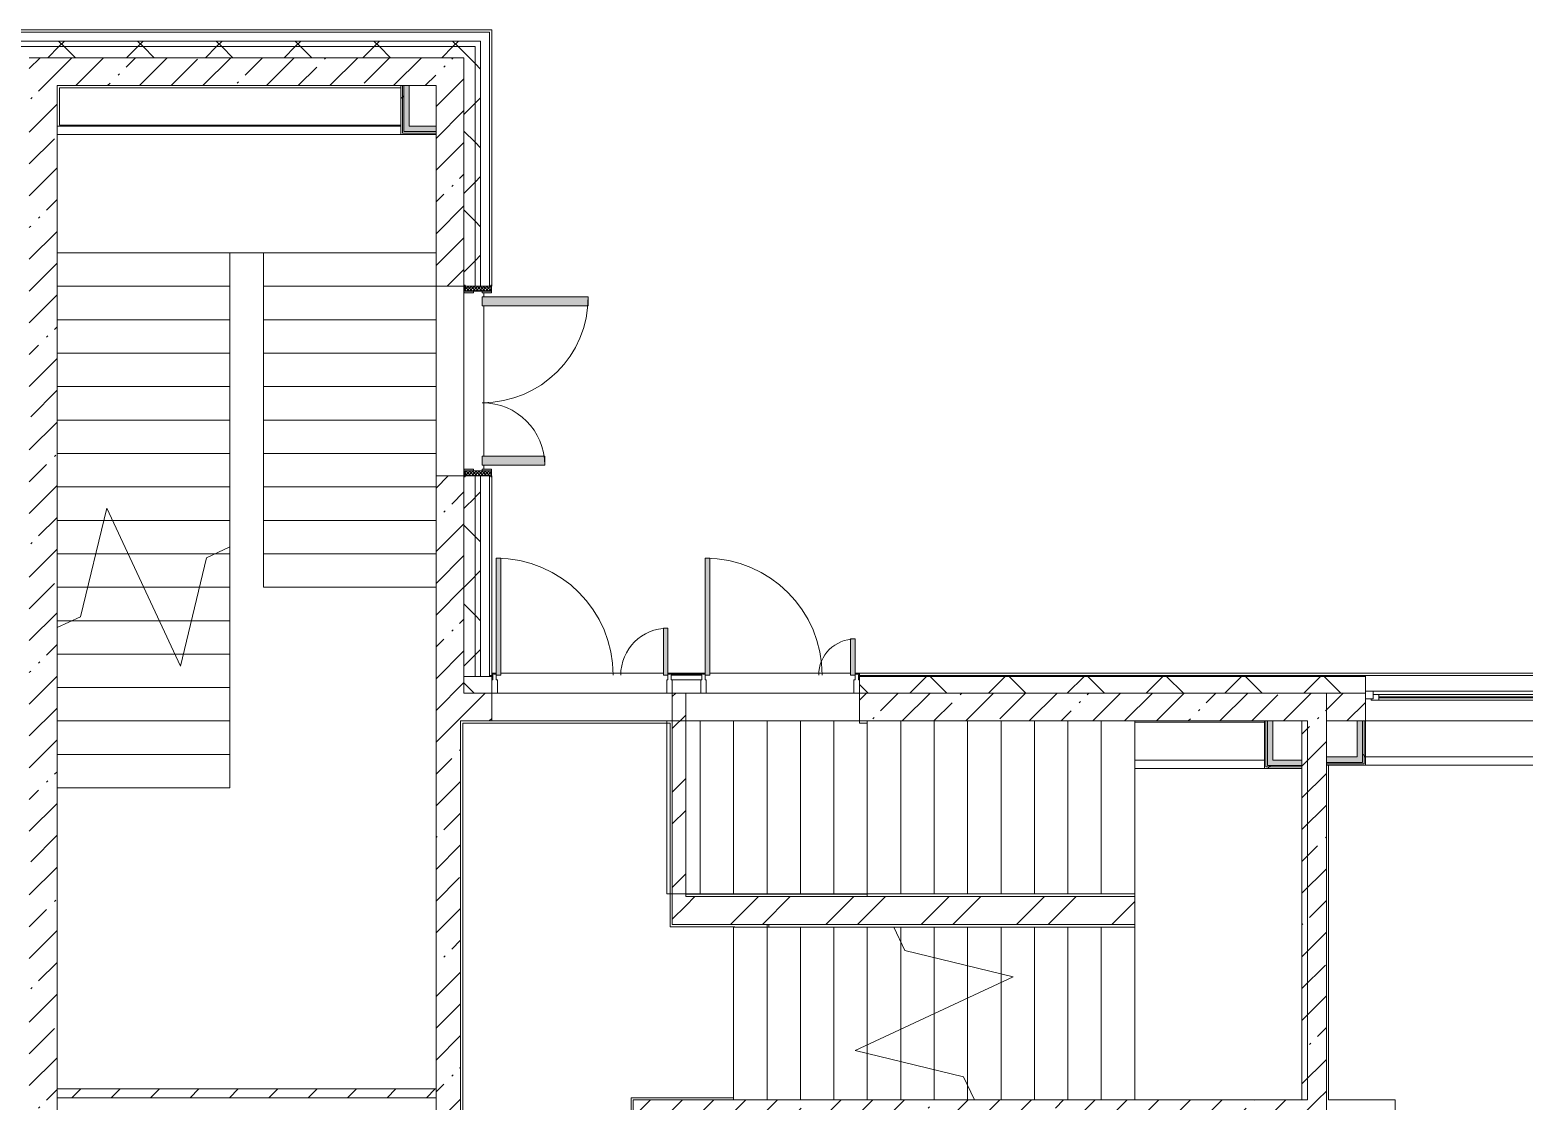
# Model space of a CAD drawing. Header units: millimetres. Extents: x 1311 to 195818, y -8553 to 29000.
# Drawn here: x 157973 to 171382, y 17740 to 27350 of the extents above; entities that cross this region are included whole.
import ezdxf

# ---------------------------------------------------------------- set-up
doc = ezdxf.new("R2010")
doc.units = ezdxf.units.MM
doc.linetypes.add('200_ШТРИХ__ш1_п0_6_', pattern=[800, 500, -300])
for name, color, linetype, lineweight in [('A-DETL-MBND-1', 7, '200_ШТРИХ__ш1_п0_6_', 9), ('A-GLAZ-2', 7, 'Continuous', 5), ('A-GLAZ-CWMG-2', 7, 'Continuous', 5), ('A-WALL', 7, 'Continuous', 9), ('A-WALL-3', 7, 'Continuous', 5), ('I-WALL-4', 7, 'Continuous', 5), ('S-STRS-4', 7, 'Continuous', 5), ('S-STRS-MBND-2', 7, 'Continuous', 5)]:
    doc.layers.add(name, color=color, linetype=linetype, lineweight=lineweight)
for name, color, linetype, lineweight, true_color in [('A-DOOR-1', 7, 'Continuous', 5, 0xaaaaaa), ('A-DOOR-2', 7, 'Continuous', 5, 0xe2e2e2), ('A-DOOR-FRAM-2', 7, 'Continuous', 5, 0xaaaaaa), ('A-FLOR-1', 7, 'Continuous', 5, 0xaaaaaa), ('I-WALL-2', 7, 'Continuous', 5, 0xe7e7e7), ('I-WALL-3', 7, 'Continuous', 9, 0xe7e7e7)]:
    doc.layers.add(name, color=color, linetype=linetype, lineweight=lineweight, true_color=true_color)
pattern_1 = [(45, (68808.4, 0), (-285.1231, 285.1231), []), (45, (69093.5, 0), (-285.1231, 285.1231), [504.031, -100.806, 16.764, -84.042])]
pattern_2 = [(45, (68808.4, 0), (-353.5534, 353.5534), []), (135, (68808.4, 0), (-353.5534, -353.5534), [])]
pattern_3 = [(45, (68808.4, 0), (-427.6843, 427.6843), []), (45, (69093.5, 0), (-427.6843, 427.6843), [])]
pattern_4 = [(45, (68808.4, 0), (-530.33, 530.33), []), (135, (68808.4, 0), (-530.33, -530.33), [])]

# ---------------------------------------------------------------- blocks, each defined once
blk = doc.blocks.new('110_Дверь_СКБ_2Ст_Внутренняя - ДН-4д_ ДОО_Дв_1450x2100h_Лестничная клетка-23615437-1_11_1_птичка')
at = {"layer": 'A-DOOR-1'}
h = blk.add_hatch(dxfattribs=at)
h.set_pattern_fill('FP_132', color=256, style=0, pattern_type=2)
h.set_pattern_definition([(135, (1471.41, 189.685), (-14.14214, -14.14214), []), (225, (1471.41, 189.685), (14.14214, -14.14214), [])])
h.paths.add_polyline_path([(862.5, 25), (862.5, 115), (817.5, 115), (817.5, -115), (862.5, -115), (862.5, -15)])
at = {"layer": 'A-DOOR-2'}
for points in [[(-662.5, 698.5), (-662.5, 990), (-742.5, 990), (-742.5, 40), (-662.5, 40), (-662.5, 105)], [(767.5, 105), (767.5, 600), (687.5, 600), (687.5, 40), (767.5, 40), (767.5, 55)]]:
    blk.add_hatch(color=256, dxfattribs=at).paths.add_polyline_path(points)
h = blk.add_hatch(color=256, dxfattribs=at)
h.paths.add_polyline_path([(872.5, 115), (872.5, 123), (802.5, 123), (802.5, 40), (817.5, 40), (817.5, 115), (862.5, 115)])
h.paths.add_polyline_path([(-777.5, 55), (-777.5, 123), (-847.5, 123), (-847.5, 115), (-792.5, 115), (-792.5, 40), (-777.5, 40)])
h = blk.add_hatch(color=256, dxfattribs=at)
h.paths.add_polyline_path([(872.5, -115), (817.5, -115), (817.5, -40), (802.5, -40), (802.5, -123), (872.5, -123)])
h.paths.add_polyline_path([(-777.5, -40), (-792.5, -40), (-792.5, -115), (-847.5, -115), (-847.5, -123), (-777.5, -123), (-777.5, -83.5)])
at = {"layer": 'A-DOOR-FRAM-2'}
h = blk.add_hatch(dxfattribs=at)
h.set_pattern_fill('FP_133', color=256, style=0, pattern_type=2)
h.set_pattern_definition([(45, (-651.384, 189.685), (-14.1421, 14.1421), []), (135, (-651.384, 189.685), (-14.1421, -14.1421), [])])
h.paths.add_polyline_path([(-792.5, -115), (-792.5, 115), (-837.5, 115), (-837.5, -115)])
at = {"layer": 'A-DOOR-1'}
for p, q in [((-742.5, 990), (-742.5, 40)), ((-662.5, 990), (-742.5, 990)), ((-662.5, 40), (-662.5, 990)), ((767.5, 600), (687.5, 600)), ((687.5, 600), (687.5, 40)), ((767.5, 40), (767.5, 600)), ((-777.5, 123), (-847.5, 123)), ((-847.5, 123), (-847.5, 115)), ((-847.5, 115), (-792.5, 115)), ((-792.5, 115), (-792.5, 40)), ((-792.5, 40), (-777.5, 40)), ((-777.5, 40), (-777.5, 123)), ((-742.5, 40), (-662.5, 40)), ((687.5, 40), (767.5, 40)), ((872.5, 123), (802.5, 123)), ((802.5, 123), (802.5, 40)), ((802.5, 40), (817.5, 40)), ((817.5, 40), (817.5, 115)), ((817.5, 115), (872.5, 115)), ((872.5, 115), (872.5, 123)), ((-847.5, -115), (-847.5, -123)), ((-792.5, -115), (-847.5, -115)), ((-847.5, -123), (-777.5, -123)), ((-777.5, -40), (-792.5, -40)), ((-792.5, -40), (-792.5, -115)), ((-777.5, -123), (-777.5, -40)), ((817.5, -40), (802.5, -40)), ((802.5, -40), (802.5, -123)), ((802.5, -123), (872.5, -123)), ((817.5, -115), (817.5, -40)), ((872.5, -115), (817.5, -115)), ((872.5, -123), (872.5, -115))]:
    blk.add_line(p, q, dxfattribs=at)
for centre, radius, start, end in [((-742.5, 40), 950, 0, 90), ((767.5, 40), 560, 90, 180)]:
    blk.add_arc(centre, radius, start, end, dxfattribs=at)
at = {"layer": 'A-DOOR-FRAM-2'}
for p, q in [((-792.5, 115), (-837.5, 115)), ((-837.5, 115), (-837.5, -115)), ((-792.5, -115), (-792.5, 115)), ((862.5, 115), (817.5, 115)), ((817.5, 115), (817.5, -115)), ((862.5, -115), (862.5, 115)), ((-837.5, -115), (-792.5, -115)), ((817.5, -115), (862.5, -115))]:
    blk.add_line(p, q, dxfattribs=at)
blk = doc.blocks.new('120_Окно_СКБ_2Ст_Фрамуга сверху - 120_Окно_СКБ_2Ст_2300х2500_h_ ДОО-23103760-1_11_1_птичка')
at = {"layer": 'A-GLAZ-2'}
for p, q in [((-1150, -127), (-1150, -57)), ((-1150, -57), (-1080, -57)), ((1150, -57), (-1150, -57)), ((-1080, -127), (-1150, -127)), ((-1150, -127), (-1100, -127)), ((-1080, -127), (-1100, -127)), ((-1100, -127), (-1100, -137)), ((-1080, -57), (-1080, -127)), ((-1080, -57), (1080, -57)), ((520, -87), (-1080, -87)), ((-1080, -87), (-1080, -127)), ((-1030, -137), (-1030, -87)), ((-1030, -107), (470, -107)), ((470, -117), (-1030, -117)), ((470, -137), (470, -87)), ((520, -127), (520, -57)), ((520, -57), (590, -57)), ((520, -127), (520, -87)), ((590, -127), (520, -127)), ((540, -127), (520, -127)), ((540, -127), (570, -127)), ((540, -127), (570, -127)), ((540, -137), (540, -127)), ((590, -127), (570, -127)), ((570, -127), (570, -137)), ((590, -57), (590, -127)), ((1080, -87), (590, -87)), ((590, -87), (590, -127)), ((640, -137), (640, -87)), ((640, -107), (1030, -107)), ((1030, -117), (640, -117)), ((1030, -137), (1030, -87)), ((1080, -127), (1080, -57)), ((1080, -57), (1150, -57)), ((1080, -127), (1080, -87)), ((1150, -127), (1080, -127)), ((1100, -127), (1080, -127)), ((1100, -127), (1150, -127)), ((1100, -137), (1100, -127)), ((1150, -57), (1150, -127)), ((-1100, -137), (540, -137)), ((540, -137), (-1100, -137)), ((570, -137), (1100, -137)), ((1100, -137), (570, -137))]:
    blk.add_line(p, q, dxfattribs=at)
blk = doc.blocks.new('DRS_ДПУ_распашная__2Ст_Прямоугольная1 - ВН-4_ Нр_ДО_1500х2200 глухая-26741401-1_11_1_птичка')
at = {"layer": 'A-DOOR-2'}
for points in [[(-770, 0), (-730, 0), (-730, 1050), (-770, 1050), (-770, 20)], [(770, 0), (770, 423), (730, 423), (730, 0)]]:
    blk.add_hatch(color=256, dxfattribs=at).paths.add_polyline_path(points)
at = {"layer": 'A-DOOR-1'}
for p, q in [((-770, 1050), (-770, 0)), ((-730, 1050), (-770, 1050)), ((-730, 0), (-730, 1050)), ((770, 423), (730, 423)), ((730, 423), (730, 0)), ((770, 0), (770, 423)), ((-770, 0), (-730, 0)), ((730, 0), (770, 0))]:
    blk.add_line(p, q, dxfattribs=at)
for centre, radius, start, end in [((-770, 0), 1050, 360, 90), ((770, 0), 423, 90, 180)]:
    blk.add_arc(centre, radius, start, end, dxfattribs=at)
blk = doc.blocks.new('Прямоугольный импост - Импост структурный с накладкой - 170мм-22855209-1_11_1_птичка')
at = {"layer": 'A-GLAZ-CWMG-2'}
for p, q in [((-50, 40), (-50, 160)), ((-50, 160), (0, 160)), ((0, 160), (0, 40)), ((-40, 40), (-50, 40)), ((-40, 0), (-40, 40)), ((-10, 40), (-10, 0)), ((0, 40), (-10, 40)), ((-10, 0), (0, 0)), ((0, 0), (0, -10)), ((0, -10), (-40, -10))]:
    blk.add_line(p, q, dxfattribs=at)
blk = doc.blocks.new('PNS_Панель прямоугольная - Нр_Металл - 40мм-23713233-1_11_1_птичка')
at = {"layer": 'A-GLAZ-2'}
for p, q in [((-137.5, 0), (137.5, 0)), ((137.5, 0), (-137.5, 0)), ((-127.5, -40), (127.5, -40))]:
    blk.add_line(p, q, dxfattribs=at)
blk = doc.blocks.new('Прямоугольный импост - Импост структурный с накладкой - 170мм-22855551-1_11_1_птичка')
at = {"layer": 'A-DETL-MBND-1'}
for p, q in [((94930, 21560), (94930, 21570)), ((95185, 21570), (94930, 21570)), ((95185, 21570), (95185, 21560))]:
    blk.add_line(p, q, dxfattribs=at)
blk = doc.blocks.new('Прямоугольный импост - Импост структурный с накладкой - 170мм-22855665-1_11_1_птичка')
at = {"layer": 'A-GLAZ-CWMG-2'}
for p, q in [((-25, 40), (-25, 160)), ((-25, 160), (25, 160)), ((25, 160), (25, 40)), ((-15, 40), (-25, 40)), ((-25, -10), (-25, 0)), ((-25, 0), (-15, 0)), ((-15, 0), (-15, 40)), ((15, 40), (15, 0)), ((25, 40), (15, 40)), ((15, -10), (-25, -10))]:
    blk.add_line(p, q, dxfattribs=at)
blk = doc.blocks.new('Прямоугольный импост - Импост структурный с накладкой - 170мм-V167-1_11_1_птичка')
at = {"layer": 'A-GLAZ-CWMG-2'}
for p, q in [((-25, 40), (-25, 160)), ((-25, 160), (25, 160)), ((25, 160), (25, 40)), ((-15, 40), (-25, 40)), ((-15, 0), (-15, 40)), ((15, 40), (15, 0)), ((25, 40), (15, 40)), ((15, 0), (25, 0)), ((25, 0), (25, -10)), ((25, -10), (-15, -10))]:
    blk.add_line(p, q, dxfattribs=at)
blk = doc.blocks.new('Прямоугольный импост - Импост структурный с накладкой - 170мм-22855280-1_11_1_птичка')
at = {"layer": 'A-GLAZ-CWMG-2'}
for p, q in [((0, 160), (-50, 160)), ((-50, 160), (-50, 40)), ((0, 40), (0, 160)), ((-50, 40), (-40, 40)), ((-40, 40), (-40, 0)), ((-10, 0), (-10, 40)), ((-10, 40), (0, 40)), ((0, 0), (-10, 0)), ((0, -10), (0, 0)), ((-40, -10), (0, -10))]:
    blk.add_line(p, q, dxfattribs=at)
blk = doc.blocks.new('DRS_ДПУ_распашная__2Ст_Прямоугольная1 - ВН-4_ Нр_ДО_1500х2200 глухая-26857260-1_11_1_птичка')
at = {"layer": 'A-DOOR-2'}
for points in [[(-672, 0), (-632, 0), (-632, 1050), (-672, 1050), (-672, 20)], [(632, 0), (672, 0), (672, 326), (632, 326), (632, 20)]]:
    blk.add_hatch(color=256, dxfattribs=at).paths.add_polyline_path(points)
at = {"layer": 'A-DOOR-1'}
for p, q in [((-672, 1050), (-672, 0)), ((-632, 1050), (-672, 1050)), ((-632, 0), (-632, 1050)), ((672, 326), (632, 326)), ((632, 326), (632, 0)), ((672, 0), (672, 326)), ((-672, 0), (-632, 0)), ((632, 0), (672, 0))]:
    blk.add_line(p, q, dxfattribs=at)
for centre, radius, start, end in [((-672, 0), 1050, 360, 90), ((672, 0), 326, 90, 180)]:
    blk.add_arc(centre, radius, start, end, dxfattribs=at)
blk = doc.blocks.new('Зашивка приборов отопления - Зашивка приборов отопления-33267402-1_11_1_птичка')
at = {"layer": 'A-WALL-3'}
for p, q in [((103450, 21150), (101150, 21150)), ((105550, 21150), (104650, 21150)), ((107750, 21150), (106850, 21150)), ((101150, 20829), (108150, 20829)), ((108150, 20829), (101150, 20829)), ((101150, 20754), (108150, 20754))]:
    blk.add_line(p, q, dxfattribs=at)
blk = doc.blocks.new('Зашивка приборов отопления4 - Зашивка приборов отопления-33272095-1_11_1_птичка')
at = {"layer": 'A-WALL-3'}
for p, q in [((121445, 18487.5), (124530, 18487.5)), ((124530, 18487.5), (121445, 18487.5)), ((121445, 18412.5), (124530, 18412.5))]:
    blk.add_line(p, q, dxfattribs=at)
blk = doc.blocks.new('Зашивка приборов отопления32 - Зашивка приборов отопления-33323791-1_11_1_птичка')
at = {"layer": 'A-WALL-3'}
for p, q in [((126595, 120), (125430, 120)), ((126595, 45), (125430, 45)), ((125430, 45), (126595, 45)), ((126595, 45), (126595, 120)), ((126595, -295), (126595, 45)), ((125430, -295), (126595, -295))]:
    blk.add_line(p, q, dxfattribs=at)

msp = doc.modelspace()

# ---------------------------------------------------------------- hatches: boundary and pattern name
at = {"layer": 'A-WALL-3'}
h = msp.add_hatch(dxfattribs=at)
h.set_pattern_fill('FP_120', color=256, style=0, pattern_type=2)
h.set_pattern_definition(pattern_2)
h.paths.add_polyline_path([(159701.7, 27200), (162018.4, 27200), (162018.4, 27250), (157818.4, 27250), (157818.4, 27200), (158978.7, 27200)])
h = msp.add_hatch(dxfattribs=at)
h.set_pattern_fill('FP_120', color=256, style=0, pattern_type=2)
h.set_pattern_definition(pattern_2)
h.paths.add_polyline_path([(158978.7, 27100), (161968.4, 27100), (161968.4, 27200), (157818.4, 27200), (157818.4, 27100), (158238.1, 27100)])
h = msp.add_hatch(dxfattribs=at)
h.set_pattern_fill('FP_120', color=256, style=0, pattern_type=2)
h.set_pattern_definition(pattern_2)
h.paths.add_polyline_path([(161868.4, 21550), (161968.4, 21550), (161968.4, 23350), (161878.4, 23350), (161878.4, 23340), (161870.4, 23340), (161868.4, 21553)])
h.paths.add_polyline_path([(161968.4, 25050), (161968.4, 27100), (161868.4, 27100), (161870.4, 25060), (161878.4, 25060), (161878.4, 25050), (161908.7, 25050)])
h = msp.add_hatch(dxfattribs=at)
h.set_pattern_fill('FP_120', color=256, style=0, pattern_type=2)
h.set_pattern_definition(pattern_2)
h.paths.add_polyline_path([(161977.6, 21550), (162018.4, 21550), (162018.4, 23350), (161968.4, 23350), (161973, 21550)])
h.paths.add_polyline_path([(161978.4, 25050), (162018.4, 25050), (162018.4, 27200), (161968.4, 27200), (161968.4, 25050)])
h = msp.add_hatch(dxfattribs=at)
h.set_pattern_fill('FP_120', color=256, style=0, pattern_type=2)
h.set_pattern_definition(pattern_2)
h.paths.add_polyline_path([(172258.4, 21400), (173458.4, 21400), (173458.4, 21550), (172258.4, 21550), (172258.4, 21486)])
h.paths.add_polyline_path([(178758.4, 21400), (179611.5, 21400), (179503, 21550), (178758.4, 21550)])
h.paths.add_polyline_path([(161868.4, 21400), (162118.4, 21400), (162114.8, 21550), (161868.4, 21550)])
h.paths.add_polyline_path([(165488.4, 21400), (169958.4, 21400), (169958.4, 21550), (165418.4, 21550), (165418.4, 21400)])
h.paths.add_polyline_path([(177858.4, 21400), (177858.4, 21550), (176558.4, 21550), (176558.4, 21400), (177544.6, 21400)])
h.paths.add_polyline_path([(179935, 21400), (180043.5, 21400), (179935, 21550), (179749.9, 21550), (179858.4, 21400)])
h.paths.add_polyline_path([(175658.4, 21400), (175658.4, 21550), (174358.4, 21550), (174358.4, 21400), (174858.4, 21400)])
at = {"layer": 'I-WALL-2'}
for points in [[(169883.4, 20779), (169933.4, 20779), (169933.4, 21150), (169883.4, 21150), (169883.4, 20827.8)], [(169654.1, 20779), (169883.4, 20779), (169883.4, 20829), (169608.4, 20829), (169608.4, 20779)]]:
    msp.add_hatch(color=256, dxfattribs=at).paths.add_polyline_path(points)
at = {"layer": 'I-WALL-3'}
for points in [[(161328.4, 26437.5), (161378.4, 26437.5), (161378.4, 26850), (161328.4, 26850), (161328.4, 26487.5)], [(161378.4, 26437.5), (161618.4, 26437.5), (161618.4, 26487.5), (161378.4, 26487.5)], [(169078.4, 20750), (169128.4, 20750), (169128.4, 21150), (169078.4, 21150), (169078.4, 20790)], [(169190, 20750), (169388.4, 20750), (169388.4, 20800), (169128.4, 20800), (169128.4, 20750)]]:
    msp.add_hatch(color=256, dxfattribs=at).paths.add_polyline_path(points)
at = {"layer": 'I-WALL-4'}
h = msp.add_hatch(dxfattribs=at)
h.set_pattern_fill('FP_101', color=256, style=0, pattern_type=2)
h.set_pattern_definition(pattern_1)
h.paths.add_polyline_path([(158218.4, 17270), (158218.4, 27100), (157968.4, 27100), (157968.4, 17270), (158050.5, 17270)])
h = msp.add_hatch(dxfattribs=at)
h.set_pattern_fill('FP_101', color=256, style=0, pattern_type=2)
h.set_pattern_definition(pattern_1)
h.paths.add_polyline_path([(161583.3, 26850), (161618.4, 26850), (161618.4, 27100), (158218.4, 27100), (158218.4, 26850), (161303.4, 26850)])
h = msp.add_hatch(dxfattribs=at)
h.set_pattern_fill('FP_101', color=256, style=0, pattern_type=2)
h.set_pattern_definition(pattern_1)
h.paths.add_polyline_path([(161838.4, 21150), (161868.4, 21150), (161868.4, 23350), (161618.4, 23350), (161618.4, 21150)])
h.paths.add_polyline_path([(161618.4, 25050), (161868.4, 25050), (161868.4, 27100), (161618.4, 27100), (161618.4, 25941.5)])
h = msp.add_hatch(dxfattribs=at)
h.set_pattern_fill('FP_212', color=256, style=0, pattern_type=2)
h.set_pattern_definition(pattern_4)
h.paths.add_polyline_path([(161303.4, 26412.5), (161315.9, 26412.5), (161315.9, 26850), (161303.4, 26850), (161303.4, 26425)])
h = msp.add_hatch(dxfattribs=at)
h.set_pattern_fill('FP_212', color=256, style=0, pattern_type=2)
h.set_pattern_definition(pattern_4)
h.paths.add_polyline_path([(161315.9, 26425), (161328.4, 26425), (161328.4, 26850), (161315.9, 26850), (161315.9, 26437.5)])
h = msp.add_hatch(dxfattribs=at)
h.set_pattern_fill('FP_101', color=256, style=0, pattern_type=2)
h.set_pattern_definition(pattern_1)
h.paths.add_polyline_path([(168261.7, 21150), (169388.4, 21150), (169388.4, 21400), (165418.4, 21400), (165418.4, 21150), (167888.4, 21150)])
h.paths.add_polyline_path([(162053.9, 21150), (162118.4, 21150), (162118.4, 21400), (161868.4, 21400), (161868.4, 21150)])
h = msp.add_hatch(dxfattribs=at)
h.set_pattern_fill('FP_171', color=256, style=0, pattern_type=2)
h.set_pattern_definition(pattern_3)
h.paths.add_polyline_path([(163858.4, 19325), (163858.4, 21400), (163738.4, 21400), (163738.4, 19325)])
h = msp.add_hatch(dxfattribs=at)
h.set_pattern_fill('FP_101', color=256, style=0, pattern_type=2)
h.set_pattern_definition(pattern_1)
h.paths.add_polyline_path([(169608.4, 17750), (169608.4, 21400), (169388.4, 21400), (169388.4, 17750), (169497.8, 17750)])
h = msp.add_hatch(dxfattribs=at)
h.set_pattern_fill('FP_101', color=256, style=0, pattern_type=2)
h.set_pattern_definition(pattern_1)
h.paths.add_polyline_path([(174858.4, 21150), (175658.4, 21150), (175658.4, 21400), (174858.4, 21400), (174858.4, 21246.2)])
h.paths.add_polyline_path([(169608.4, 21150), (169958.4, 21150), (169958.4, 21400), (169608.4, 21400), (169608.4, 21153.4)])
h.paths.add_polyline_path([(172258.4, 21150), (173458.4, 21150), (173458.4, 21400), (172258.4, 21400), (172258.4, 21217.1)])
h.paths.add_polyline_path([(176983.4, 21150), (177858.4, 21150), (177858.4, 21400), (176558.4, 21400), (176558.4, 21150), (176970.9, 21150)])
h.paths.add_polyline_path([(178758.4, 21150), (179158.4, 21150), (179158.4, 21400), (178758.4, 21400), (178758.4, 21342.3)])
h = msp.add_hatch(dxfattribs=at)
h.set_pattern_fill('FP_101', color=256, style=0, pattern_type=2)
h.set_pattern_definition(pattern_1)
h.paths.add_polyline_path([(161808.4, 13620), (161808.4, 13628), (161838.4, 13628), (161838, 21150), (161618.4, 21150), (161618.4, 13620), (161763.6, 13620)])
h = msp.add_hatch(dxfattribs=at)
h.set_pattern_fill('FP_212', color=256, style=0, pattern_type=2)
h.set_pattern_definition(pattern_4)
h.paths.add_polyline_path([(169945.9, 20766.5), (169945.9, 21150), (169933.4, 21150), (169933.4, 20766.5)])
h = msp.add_hatch(dxfattribs=at)
h.set_pattern_fill('FP_212', color=256, style=0, pattern_type=2)
h.set_pattern_definition(pattern_4)
h.paths.add_polyline_path([(169945.9, 20754), (169958.4, 20755), (169958.4, 21150), (169945.9, 21150), (169945.9, 20755)])
h = msp.add_hatch(dxfattribs=at)
h.set_pattern_fill('FP_212', color=256, style=0, pattern_type=2)
h.set_pattern_definition(pattern_4)
h.paths.add_polyline_path([(169388.4, 20725), (169388.4, 20737.5), (169065.9, 20734.4), (169065.9, 20725), (169221.7, 20725)])
h = msp.add_hatch(dxfattribs=at)
h.set_pattern_fill('FP_212', color=256, style=0, pattern_type=2)
h.set_pattern_definition(pattern_4)
h.paths.add_polyline_path([(169388.4, 20737.5), (169388.4, 20750), (169078.4, 20750), (169078.4, 20737.5), (169293.6, 20737.5)])
h = msp.add_hatch(dxfattribs=at)
h.set_pattern_fill('FP_171', color=256, style=0, pattern_type=2)
h.set_pattern_definition(pattern_3)
h.paths.add_polyline_path([(164548.5, 19325), (167888.4, 19325), (167888.4, 19575), (163858.4, 19575), (163858.4, 19325), (164298.4, 19325)])
h = msp.add_hatch(dxfattribs=at)
h.set_pattern_fill('FP_118', color=256, style=0, pattern_type=2)
h.set_pattern_definition([(45, (68808.4, 0), (-176.7767, 176.7767), [])])
h.paths.add_polyline_path([(161618.4, 17770), (161618.4, 17850), (158218.4, 17850), (158222.2, 17770), (161598.4, 17770)])
h = msp.add_hatch(dxfattribs=at)
h.set_pattern_fill('FP_101', color=256, style=0, pattern_type=2)
h.set_pattern_definition(pattern_1)
h.paths.add_polyline_path([(163388.4, 13620), (163608.4, 13620), (163608.4, 17750), (163388.4, 17750), (163388.4, 13868.5)])
h = msp.add_hatch(dxfattribs=at)
h.set_pattern_fill('FP_101', color=256, style=0, pattern_type=2)
h.set_pattern_definition(pattern_1)
h.paths.add_polyline_path([(169608.4, 17530), (169608.4, 17750), (163608.4, 17750), (163608.4, 17530), (169388.4, 17530)])

# ---------------------------------------------------------------- linework, layer by layer
at = {"layer": 'A-FLOR-1'}
for p, q in [((161303.4, 26830), (158238.4, 26830)), ((158238.4, 26830), (158238.4, 26495)), ((158238.4, 26495), (161303.4, 26495)), ((163993.4, 21400), (163858.4, 21400)), ((165368.4, 21400), (164043.4, 21400)), ((163718.4, 21130), (161858.4, 21130)), ((161858.4, 21130), (161858.4, 13628)), ((163738.4, 21150), (162118.4, 21150)), ((163718.4, 19304), (163718.4, 21130)), ((165418.4, 21129.5), (165418.4, 21150)), ((165488.4, 21129.5), (165418.4, 21129.5)), ((165488.4, 19575), (165488.4, 21129.5)), ((169628.4, 20754), (169628.4, 17750)), ((163858.4, 19595.5), (165488.4, 19595.5)), ((164588.4, 19300), (164588.4, 19325)), ((164603.4, 19300), (164603.4, 19325)), ((164298.4, 19304), (163718.4, 19304)), ((163368.4, 13620), (163368.4, 17770.5)), ((163368.4, 17770.5), (164288.4, 17770.5)), ((169628.4, 17750), (170226.4, 17750)), ((170226.4, 17750), (170226.4, 15165))]:
    msp.add_line(p, q, dxfattribs=at)
at = {"layer": 'A-WALL'}
for p, q in [((162098.4, 27330), (157815.4, 27330)), ((162018.4, 27250), (157818.4, 27250)), ((162018.4, 25050), (162018.4, 27250)), ((162098.4, 25050), (162098.4, 27330)), ((161968.4, 27200), (157818.4, 27200)), ((161868.4, 25050), (161868.4, 27100)), ((161968.4, 25050), (161968.4, 27200)), ((161315.9, 26425), (161315.9, 26850)), ((161328.4, 26437.5), (161328.4, 26850)), ((161618.4, 26425), (161315.9, 26425)), ((161618.4, 26437.5), (161328.4, 26437.5)), ((161618.4, 26412.5), (161618.4, 26487.5)), ((161868.4, 23350), (161868.4, 21400)), ((161968.4, 21550), (161968.4, 23350)), ((162018.4, 21550), (162018.4, 23350)), ((162098.4, 21550), (162098.4, 23350)), ((162118.4, 21550), (161868.4, 21550)), ((162098.4, 21558), (162118.4, 21558)), ((162118.4, 21553), (162098.4, 21553)), ((169958.4, 21553), (165418.4, 21553)), ((169958.4, 21550), (165418.4, 21550)), ((161868.4, 21400), (162118.4, 21400)), ((165418.4, 21400), (169388.4, 21400)), ((169608.4, 21400), (169958.4, 21400)), ((169065.9, 20737.5), (169065.9, 21150)), ((169078.4, 20750), (169078.4, 21150)), ((169933.4, 20779), (169933.4, 21150)), ((169945.9, 20766.5), (169945.9, 21150)), ((169388.4, 20725), (169388.4, 20800)), ((169608.4, 20829), (169608.4, 20754)), ((169388.4, 20737.5), (169065.9, 20737.5)), ((169388.4, 20750), (169078.4, 20750)), ((169608.4, 20779), (169933.4, 20779)), ((169608.4, 20766.5), (169945.9, 20766.5)), ((158218.4, 17850), (158218.4, 17770)), ((161618.4, 17770), (161618.4, 17850))]:
    msp.add_line(p, q, dxfattribs=at)
at = {"layer": 'A-WALL-3'}
for p, q in [((162118.4, 27350), (157810.4, 27350)), ((162118.4, 25050), (162118.4, 27350)), ((157968.4, 27100), (161868.4, 27100)), ((162048.4, 24990), (162048.4, 24955)), ((162048.4, 24875), (162048.4, 23525)), ((162048.4, 23445), (162048.4, 23410)), ((162118.4, 21400), (162118.4, 23350)), ((162118.4, 21580), (162158.4, 21580)), ((162198.4, 21580), (163658.4, 21580)), ((163698.4, 21580), (164033.4, 21580)), ((164073.4, 21580), (165338.4, 21580)), ((165378.4, 21580), (179950.3, 21580)), ((165418.4, 21580), (165418.4, 21400)), ((174358.4, 21558), (165418.4, 21558)), ((169958.4, 21400), (169958.4, 21558)), ((169388.4, 21400), (169608.4, 21400))]:
    msp.add_line(p, q, dxfattribs=at)
at = {"layer": 'I-WALL-4'}
for p, q in [((158218.4, 17850), (158218.4, 26850)), ((158218.4, 26850), (161618.4, 26850)), ((161303.4, 26850), (161303.4, 26412.5)), ((161378.4, 26487.5), (161378.4, 26850)), ((161618.4, 26850), (161618.4, 26487.5)), ((161618.4, 26487.5), (161378.4, 26487.5)), ((161303.4, 26412.5), (161618.4, 26412.5)), ((161618.4, 26412.5), (161618.4, 17850)), ((161618.4, 25050), (161868.4, 25050)), ((161868.4, 25050), (161868.4, 23350)), ((161868.4, 23350), (161618.4, 23350)), ((162118.4, 21150), (162118.4, 21400)), ((162168.4, 21400), (163688.4, 21400)), ((163858.4, 21400), (163738.4, 21400)), ((163738.4, 21400), (163738.4, 19325)), ((163858.4, 19575), (163858.4, 21400)), ((165418.4, 21400), (165418.4, 21150)), ((169608.4, 21400), (169608.4, 20829)), ((169958.4, 20754), (169958.4, 21400)), ((161838.4, 21150), (162118.4, 21150)), ((161838.4, 13628), (161838.4, 21150)), ((165418.4, 21150), (169388.4, 21150)), ((169053.4, 21150), (169053.4, 20725)), ((169128.4, 20800), (169128.4, 21150)), ((169388.4, 21150), (169388.4, 20800)), ((174358.4, 21150), (169608.4, 21150)), ((169883.4, 21150), (169883.4, 20829)), ((169388.4, 20800), (169128.4, 20800)), ((169883.4, 20829), (169608.4, 20829)), ((169053.4, 20725), (169388.4, 20725)), ((169388.4, 20725), (169388.4, 17750)), ((169608.4, 20754), (169608.4, 17530)), ((169608.4, 20754), (169958.4, 20754)), ((167888.4, 19575), (163858.4, 19575)), ((167888.4, 19325), (167888.4, 19575)), ((163738.4, 19325), (167888.4, 19325)), ((161618.4, 17850), (158218.4, 17850)), ((158218.4, 17270), (158218.4, 17770)), ((158218.4, 17770), (161618.4, 17770)), ((161618.4, 17770), (161618.4, 17270)), ((163388.4, 17750), (163388.4, 13620)), ((169388.4, 17750), (163388.4, 17750))]:
    msp.add_line(p, q, dxfattribs=at)
at = {"layer": 'S-STRS-4'}
for p, q in [((158637, 22950), (158713.6, 22950)), ((158637, 22950), (158713.6, 22950)), ((159768.4, 22650), (159768.4, 22711.4)), ((158564, 22650), (158853.5, 22650)), ((158564, 22650), (158853.5, 22650)), ((159636.7, 22650), (159768.4, 22650)), ((159636.7, 22650), (159768.4, 22650)), ((159768.4, 22350), (159768.4, 22650)), ((158491.1, 22350), (158993.4, 22350)), ((158491.1, 22350), (158993.4, 22350)), ((159495.6, 22350), (159768.4, 22350)), ((159495.6, 22350), (159768.4, 22350)), ((159768.4, 22050), (159768.4, 22350)), ((158350, 22050), (159133.3, 22050)), ((158350, 22050), (159133.3, 22050)), ((159422.7, 22050), (159768.4, 22050)), ((159422.7, 22050), (159768.4, 22050)), ((159768.4, 21750), (159768.4, 22050)), ((158218.4, 21750), (159273.2, 21750)), ((158218.4, 21750), (159273.2, 21750)), ((159349.8, 21750), (159768.4, 21750)), ((159349.8, 21750), (159768.4, 21750)), ((159768.4, 21450), (159768.4, 21750)), ((158218.4, 21450), (159768.4, 21450)), ((158218.4, 21450), (159768.4, 21450)), ((159768.4, 21150), (159768.4, 21450)), ((158218.4, 21150), (159768.4, 21150)), ((158218.4, 21150), (159768.4, 21150)), ((159768.4, 20850), (159768.4, 21150)), ((165488.4, 19600), (165488.4, 21150)), ((165788.4, 19600), (165788.4, 21150)), ((165788.4, 19600), (165788.4, 21150)), ((166088.4, 19600), (166088.4, 21150)), ((166088.4, 19600), (166088.4, 21150)), ((166388.4, 19600), (166388.4, 21150)), ((166388.4, 19600), (166388.4, 21150)), ((166688.4, 19600), (166688.4, 21150)), ((166688.4, 19600), (166688.4, 21150)), ((166988.4, 19600), (166988.4, 21150)), ((166988.4, 19600), (166988.4, 21150)), ((167288.4, 19600), (167288.4, 21150)), ((167288.4, 19600), (167288.4, 21150)), ((167588.4, 19600), (167588.4, 21150)), ((167588.4, 19600), (167588.4, 21150)), ((167888.4, 21140), (167888.4, 21150)), ((167888.4, 21140), (167888.4, 21150)), ((158218.4, 20850), (159768.4, 20850)), ((158218.4, 20850), (159768.4, 20850)), ((159768.4, 20550), (159768.4, 20850)), ((167888.4, 19600), (167888.4, 20725)), ((167888.4, 19600), (167888.4, 20725)), ((158218.4, 20550), (159768.4, 20550)), ((158218.4, 20550), (159768.4, 20550)), ((165788.4, 19600), (165488.4, 19600)), ((166088.4, 19600), (165788.4, 19600)), ((166388.4, 19600), (166088.4, 19600)), ((166688.4, 19600), (166388.4, 19600)), ((166988.4, 19600), (166688.4, 19600)), ((167288.4, 19600), (166988.4, 19600)), ((167588.4, 19600), (167288.4, 19600)), ((167888.4, 19600), (167588.4, 19600)), ((167888.4, 19600), (167888.4, 19575)), ((167888.4, 19325), (167888.4, 19300)), ((164288.4, 19300), (164288.4, 17750)), ((164288.4, 19300), (164588.4, 19300)), ((164288.4, 19300), (164288.4, 17750)), ((164588.4, 19300), (164888.4, 19300)), ((164588.4, 19300), (164588.4, 17750)), ((164588.4, 19300), (164588.4, 17750)), ((164888.4, 19300), (165188.4, 19300)), ((164888.4, 19300), (164888.4, 17750)), ((164888.4, 19300), (164888.4, 17750)), ((165188.4, 19300), (165488.4, 19300)), ((165188.4, 19300), (165188.4, 17750)), ((165188.4, 19300), (165188.4, 17750)), ((165488.4, 19300), (165727, 19300)), ((165488.4, 19300), (165488.4, 18245.2)), ((165488.4, 19300), (165488.4, 18245.2)), ((165727, 19300), (165788.4, 19300)), ((165788.4, 19300), (166088.4, 19300)), ((165788.4, 19300), (165788.4, 19168.4)), ((165788.4, 19300), (165788.4, 19168.4)), ((166088.4, 19300), (166388.4, 19300)), ((166088.4, 19300), (166088.4, 19027.2)), ((166088.4, 19300), (166088.4, 19027.2)), ((166388.4, 19300), (166688.4, 19300)), ((166388.4, 19300), (166388.4, 18954.3)), ((166388.4, 19300), (166388.4, 18954.3)), ((166688.4, 19300), (166988.4, 19300)), ((166688.4, 19300), (166688.4, 18881.4)), ((166688.4, 19300), (166688.4, 18881.4)), ((166988.4, 19300), (167288.4, 19300)), ((166988.4, 19300), (166988.4, 17750)), ((166988.4, 19300), (166988.4, 17750)), ((167288.4, 19300), (167588.4, 19300)), ((167288.4, 19300), (167288.4, 17750)), ((167288.4, 19300), (167288.4, 17750)), ((167588.4, 19300), (167888.4, 19300)), ((167588.4, 19300), (167588.4, 17750)), ((167588.4, 19300), (167588.4, 17750)), ((167888.4, 19300), (167888.4, 17750)), ((165788.4, 19168.4), (165788.4, 18385.1)), ((165788.4, 19168.4), (165788.4, 18385.1)), ((166088.4, 19027.2), (166088.4, 18525)), ((166088.4, 19027.2), (166088.4, 18525)), ((166388.4, 18954.3), (166388.4, 18664.9)), ((166388.4, 18954.3), (166388.4, 18664.9)), ((166688.4, 18881.4), (166688.4, 18804.8)), ((166688.4, 18881.4), (166688.4, 18804.8)), ((166688.4, 18804.8), (166688.4, 17750)), ((166688.4, 18804.8), (166688.4, 17750)), ((166388.4, 18664.9), (166388.4, 17881.6)), ((166388.4, 18664.9), (166388.4, 17881.6)), ((166088.4, 18525), (166088.4, 18022.8)), ((166088.4, 18525), (166088.4, 18022.8)), ((165788.4, 18385.1), (165788.4, 18095.7)), ((165788.4, 18385.1), (165788.4, 18095.7)), ((165488.4, 18245.2), (165488.4, 18168.6)), ((165488.4, 18245.2), (165488.4, 18168.6)), ((165488.4, 18168.6), (165488.4, 17750)), ((165488.4, 18168.6), (165488.4, 17750)), ((165788.4, 18095.7), (165788.4, 17750)), ((165788.4, 18095.7), (165788.4, 17750)), ((166088.4, 18022.8), (166088.4, 17750)), ((166088.4, 18022.8), (166088.4, 17750)), ((166388.4, 17881.6), (166388.4, 17750)), ((166388.4, 17881.6), (166388.4, 17750)), ((166388.4, 17750), (166449.8, 17750))]:
    msp.add_line(p, q, dxfattribs=at)
at = {"layer": 'S-STRS-MBND-2'}
for p, q in [((158218.4, 26850), (158218.4, 25350)), ((161618.4, 26850), (158218.4, 26850)), ((161618.4, 25350), (161618.4, 26850)), ((158218.4, 25350), (159768.4, 25350)), ((158218.4, 22650), (158218.4, 25350)), ((158218.4, 25350), (159768.4, 25350)), ((159768.4, 25350), (160068.4, 25350)), ((159768.4, 22711.4), (159768.4, 25350)), ((161618.4, 25350), (160068.4, 25350)), ((160068.4, 25350), (160068.4, 22350)), ((161618.4, 25350), (160068.4, 25350)), ((161618.4, 25350), (161618.4, 22350)), ((158218.4, 25050), (159768.4, 25050)), ((158218.4, 25050), (159768.4, 25050)), ((161618.4, 25050), (160068.4, 25050)), ((161618.4, 25050), (160068.4, 25050)), ((158218.4, 24750), (159768.4, 24750)), ((158218.4, 24750), (159768.4, 24750)), ((161618.4, 24750), (160068.4, 24750)), ((161618.4, 24750), (160068.4, 24750)), ((158218.4, 24450), (159768.4, 24450)), ((158218.4, 24450), (159768.4, 24450)), ((161618.4, 24450), (160068.4, 24450)), ((161618.4, 24450), (160068.4, 24450)), ((158218.4, 24150), (159768.4, 24150)), ((158218.4, 24150), (159768.4, 24150)), ((161618.4, 24150), (160068.4, 24150)), ((161618.4, 24150), (160068.4, 24150)), ((158218.4, 23850), (159768.4, 23850)), ((158218.4, 23850), (159768.4, 23850)), ((161618.4, 23850), (160068.4, 23850)), ((161618.4, 23850), (160068.4, 23850)), ((158218.4, 23550), (159768.4, 23550)), ((158218.4, 23550), (159768.4, 23550)), ((161618.4, 23550), (160068.4, 23550)), ((161618.4, 23550), (160068.4, 23550)), ((158218.4, 23250), (159768.4, 23250)), ((158218.4, 23250), (159768.4, 23250)), ((161618.4, 23250), (160068.4, 23250)), ((161618.4, 23250), (160068.4, 23250)), ((158218.4, 22950), (158637, 22950)), ((158218.4, 22950), (158637, 22950)), ((158663.2, 23058.1), (158426.9, 22085.9)), ((159323.6, 21641.9), (158663.2, 23058.1)), ((158713.6, 22950), (159768.4, 22950)), ((158713.6, 22950), (159768.4, 22950)), ((161618.4, 22950), (160068.4, 22950)), ((161618.4, 22950), (160068.4, 22950)), ((159768.4, 22711.4), (159559.8, 22614.1)), ((158218.4, 22650), (158564, 22650)), ((158218.4, 22650), (158564, 22650)), ((158853.5, 22650), (159636.7, 22650)), ((158853.5, 22650), (159636.7, 22650)), ((159559.8, 22614.1), (159323.6, 21641.9)), ((161618.4, 22650), (160068.4, 22650)), ((161618.4, 22650), (160068.4, 22650)), ((158218.4, 22350), (158491.1, 22350)), ((158218.4, 22350), (158491.1, 22350)), ((158993.4, 22350), (159495.6, 22350)), ((158993.4, 22350), (159495.6, 22350)), ((161618.4, 22350), (160068.4, 22350)), ((158426.9, 22085.9), (158218.4, 21988.6)), ((158218.4, 22050), (158350, 22050)), ((158218.4, 22050), (158350, 22050)), ((159133.3, 22050), (159422.7, 22050)), ((159133.3, 22050), (159422.7, 22050)), ((159273.2, 21750), (159349.8, 21750)), ((159273.2, 21750), (159349.8, 21750)), ((163688.4, 19600), (163688.4, 21150)), ((167888.4, 21150), (163688.4, 21150)), ((163988.4, 19600), (163988.4, 21150)), ((163988.4, 19600), (163988.4, 21150)), ((164288.4, 19600), (164288.4, 21150)), ((164288.4, 19600), (164288.4, 21150)), ((164588.4, 19600), (164588.4, 21150)), ((164588.4, 19600), (164588.4, 21150)), ((164888.4, 19600), (164888.4, 21150)), ((164888.4, 19600), (164888.4, 21150)), ((165188.4, 19600), (165188.4, 21150)), ((165188.4, 19600), (165188.4, 21150)), ((165488.4, 19600), (165488.4, 21150)), ((165488.4, 19600), (165488.4, 21150)), ((165788.4, 19600), (165788.4, 21150)), ((165788.4, 19600), (165788.4, 21150)), ((166088.4, 19600), (166088.4, 21150)), ((166088.4, 19600), (166088.4, 21150)), ((166388.4, 19600), (166388.4, 21150)), ((166388.4, 19600), (166388.4, 21150)), ((166688.4, 19600), (166688.4, 21150)), ((166688.4, 19600), (166688.4, 21150)), ((166988.4, 19600), (166988.4, 21150)), ((166988.4, 19600), (166988.4, 21150)), ((167288.4, 19600), (167288.4, 21150)), ((167288.4, 19600), (167288.4, 21150)), ((167588.4, 19600), (167588.4, 21150)), ((167588.4, 19600), (167588.4, 21150)), ((169438.4, 21150), (167888.4, 21150)), ((167888.4, 19600), (167888.4, 21150)), ((167888.4, 19600), (167888.4, 21150)), ((169438.4, 17750), (169438.4, 21150)), ((167888.4, 19600), (163688.4, 19600)), ((167888.4, 19600), (167888.4, 19300)), ((165727, 19300), (167888.4, 19300)), ((165824.3, 19091.4), (165727, 19300)), ((165788.4, 19300), (165788.4, 19168.4)), ((165788.4, 19300), (165788.4, 19168.4)), ((166088.4, 19300), (166088.4, 19027.2)), ((166088.4, 19300), (166088.4, 19027.2)), ((166388.4, 19300), (166388.4, 18954.3)), ((166388.4, 19300), (166388.4, 18954.3)), ((166688.4, 19300), (166688.4, 18881.4)), ((166688.4, 19300), (166688.4, 18881.4)), ((166988.4, 19300), (166988.4, 17750)), ((166988.4, 19300), (166988.4, 17750)), ((167288.4, 19300), (167288.4, 17750)), ((167288.4, 19300), (167288.4, 17750)), ((167588.4, 19300), (167588.4, 17750)), ((167588.4, 19300), (167588.4, 17750)), ((167888.4, 19300), (167888.4, 17750)), ((167888.4, 19300), (167888.4, 17750)), ((166796.4, 18855.2), (165824.3, 19091.4)), ((165380.3, 18194.8), (166796.4, 18855.2)), ((166688.4, 18804.8), (166688.4, 17750)), ((166688.4, 18804.8), (166688.4, 17750)), ((166388.4, 18664.9), (166388.4, 17881.6)), ((166388.4, 18664.9), (166388.4, 17881.6)), ((166088.4, 18525), (166088.4, 18022.8)), ((166088.4, 18525), (166088.4, 18022.8)), ((165788.4, 18385.1), (165788.4, 18095.7)), ((165788.4, 18385.1), (165788.4, 18095.7)), ((165488.4, 18245.2), (165488.4, 18168.6)), ((165488.4, 18245.2), (165488.4, 18168.6)), ((166352.5, 17958.6), (165380.3, 18194.8)), ((166449.8, 17750), (166352.5, 17958.6)), ((166449.8, 17750), (167888.4, 17750)), ((167888.4, 17750), (169438.4, 17750))]:
    msp.add_line(p, q, dxfattribs=at)

# ---------------------------------------------------------------- block references
at = {"layer": 'A-DETL-MBND-1'}
msp.add_blockref('Прямоугольный импост - Импост структурный с накладкой - 170мм-22855551-1_11_1_птичка', (68808.4, 0), dxfattribs=at)
at = {"layer": 'A-DOOR-1', "rotation": 269.9999999999998}
msp.add_blockref('110_Дверь_СКБ_2Ст_Внутренняя - ДН-4д_ ДОО_Дв_1450x2100h_Лестничная клетка-23615437-1_11_1_птичка', (161993.4, 24212.5), dxfattribs=at)
at = {"layer": 'A-DOOR-1'}
for name, p in [('DRS_ДПУ_распашная__2Ст_Прямоугольная1 - ВН-4_ Нр_ДО_1500х2200 глухая-26741401-1_11_1_птичка', (162928.4, 21560)), ('DRS_ДПУ_распашная__2Ст_Прямоугольная1 - ВН-4_ Нр_ДО_1500х2200 глухая-26857260-1_11_1_птичка', (164705.9, 21560))]:
    msp.add_blockref(name, p, dxfattribs=at)
at = {"layer": 'A-GLAZ-2'}
for name, p in [('PNS_Панель прямоугольная - Нр_Металл - 40мм-23713233-1_11_1_птичка', (163865.9, 21560)), ('120_Окно_СКБ_2Ст_Фрамуга сверху - 120_Окно_СКБ_2Ст_2300х2500_h_ ДОО-23103760-1_11_1_птичка', (171108.4, 21475))]:
    msp.add_blockref(name, p, dxfattribs=at)
at = {"layer": 'A-GLAZ-CWMG-2', "rotation": 180}
msp.add_blockref('Прямоугольный импост - Импост структурный с накладкой - 170мм-22855280-1_11_1_птичка', (162118.4, 21560), dxfattribs=at)
at = {"layer": 'A-GLAZ-CWMG-2', "extrusion": (0, 0, -1), "rotation": 180}
for name, p in [('Прямоугольный импост - Импост структурный с накладкой - 170мм-V167-1_11_1_птичка', (-163713.4, 21560)), ('Прямоугольный импост - Импост структурный с накладкой - 170мм-22855665-1_11_1_птичка', (-164018.4, 21560)), ('Прямоугольный импост - Импост структурный с накладкой - 170мм-22855209-1_11_1_птичка', (-165418.4, 21560))]:
    msp.add_blockref(name, p, dxfattribs=at)
at = {"layer": 'A-WALL-3'}
for name, p in [('Зашивка приборов отопления4 - Зашивка приборов отопления-33272095-1_11_1_птичка', (36773.4, 8000)), ('Зашивка приборов отопления - Зашивка приборов отопления-33267402-1_11_1_птичка', (68808.4, 0))]:
    msp.add_blockref(name, p, dxfattribs=at)
at = {"layer": 'A-WALL-3', "rotation": 180}
msp.add_blockref('Зашивка приборов отопления32 - Зашивка приборов отопления-33323791-1_11_1_птичка', (294483.4, 20845), dxfattribs=at)

doc.saveas('drawing.dxf')
